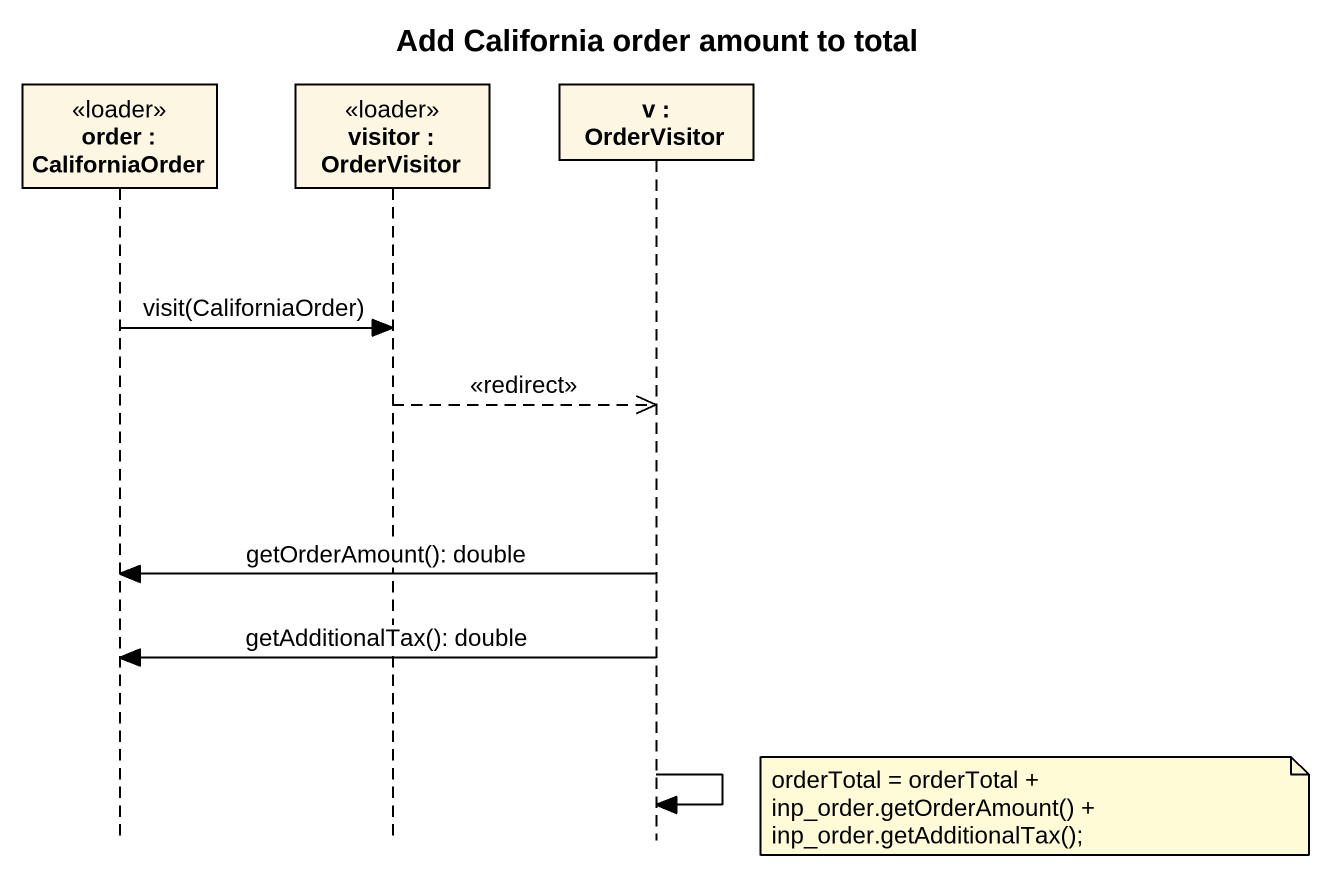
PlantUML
@startuml
title Add California order amount to total
hide footbox
participant "order : CaliforniaOrder" as order <<loader>>
participant "visitor : OrderVisitor" as visitor <<loader>>
participant "v : OrderVisitor" as v

order -> visitor : visit(CaliforniaOrder)
visitor -->> v : <<redirect>>
v -> order : getOrderAmount(): double
v -> order : getAdditionalTax(): double
v -> v
note right of v : orderTotal = orderTotal + inp_order.getOrderAmount() + inp_order.getAdditionalTax();
@enduml
